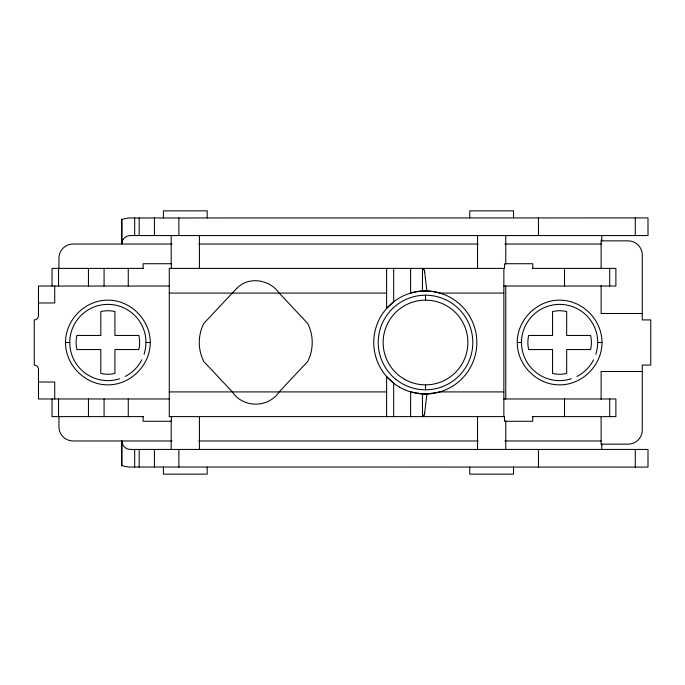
<?xml version="1.0" encoding="UTF-8"?>
<svg xmlns="http://www.w3.org/2000/svg" width="685" height="685" viewBox="0 0 685 685"><rect width="100%" height="100%" fill="white"/><g stroke="black" fill="none" stroke-linecap="round" stroke-linejoin="round"><path stroke-width="1.03" d="M121.776 465.672L121.776 440.969L121.776 465.672L128.523 467.024L648.001 467.084L648.001 449.437L130.244 449.437C126.168 449.488 122.409 446.243 121.87 442.193M503.86 391.914L439.916 391.914L426.909 394.003L424.674 412.918M121.87 242.807L121.776 244.031L121.776 219.328L128.523 217.976L648.001 217.916L648.001 235.563L130.244 235.563C126.168 235.512 122.409 238.757 121.87 242.807L121.776 219.328M119.652 378.754A38.12 38.12 0 0 1 70.589 350.429A38.12 38.12 0 0 1 103.889 304.594A38.12 38.12 0 0 1 145.991 342.5L145.52 348.459L144.124 354.282M571.401 378.754A38.12 38.12 0 0 1 522.338 350.429A38.12 38.12 0 0 1 555.638 304.594A38.12 38.12 0 0 1 597.74 342.5L597.269 348.459L595.873 354.282M65.52 342.5C65.375 319.835 85.205 300.004 107.87 300.15C130.535 300.004 150.366 319.835 150.22 342.5C150.366 365.165 130.535 384.996 107.87 384.85C85.205 384.996 65.375 365.165 65.52 342.5L69.759 342.5M517.278 342.5C517.124 319.835 536.954 300.004 559.619 300.15C582.284 300.004 602.124 319.835 601.969 342.5C602.124 365.165 582.284 384.996 559.619 384.85C536.954 384.996 517.124 365.165 517.278 342.5L521.508 342.5M601.13 268.623L601.13 240.855L601.781 239.947M503.86 293.086L439.916 293.086C430.42 290.269 420.11 290.26 410.615 293.111L410.615 268.383M422.559 416.608L422.405 393.943L410.615 391.888L410.615 416.617M426.909 394.003L424.717 394.021M601.13 240.855L628.162 240.855A14.12 14.12 0 0 1 642.282 254.974L642.282 319.912L650.75 319.912L650.75 365.088L642.282 365.088L642.282 430.026A14.12 14.12 0 0 1 628.162 444.145L601.13 444.145L601.13 416.377M172.063 244.031L73.072 244.031A14.12 14.12 0 0 0 58.953 258.151L58.953 268.477M198.813 244.031L478.079 244.031M504.828 244.031L601.13 244.031M143.507 268.383L52.034 268.383L52.034 286.03M532.622 268.383L615.883 268.383L615.883 286.03L503.86 286.03M169.281 286.03L38.488 286.03L38.488 315.674A4.238 4.238 0 0 1 34.25 319.912L34.25 365.088A4.238 4.238 0 0 1 38.488 369.326L38.488 398.97L169.281 398.97M169.281 293.086L386.614 293.086M38.488 302.975L54.723 302.975L54.723 286.03M642.282 313.49L601.13 313.49L601.13 285.705M145.991 342.5L150.22 342.5M597.74 342.5L601.969 342.5M642.282 371.51L601.13 371.51L601.13 399.295M38.488 382.024L54.723 382.024L54.723 398.97M169.281 391.914L386.614 391.914M503.86 398.97L615.883 398.97L615.883 416.617L532.622 416.617M143.507 416.617L52.034 416.617L52.034 398.97M172.063 440.969L73.072 440.969A14.12 14.12 0 0 1 58.953 426.849L58.953 416.523M198.813 440.969L478.079 440.969M504.828 440.969L601.13 440.969M424.632 394.021L422.405 393.943M422.559 268.392L422.405 291.056M601.13 444.145L601.781 445.053M424.674 272.082L426.909 290.997M635.286 217.916L635.286 235.563M635.286 449.437L635.286 467.084M609.693 268.383L609.693 286.03M609.693 398.97L609.693 416.617M601.781 235.563L601.781 240.855M601.781 444.145L601.781 449.437M564.508 268.383L564.508 286.03M564.508 398.97L564.508 416.617M538.444 217.916L538.444 235.563M538.444 449.437L538.444 467.084M532.733 268.383L532.733 263.725L504.494 263.725L504.494 268.383L169.281 268.383L169.281 416.617L504.494 416.617L504.494 421.275L532.733 421.275L532.733 416.617M513.527 217.916L513.527 210.86L469.764 210.86L469.764 217.916M513.527 467.084L513.527 474.14L469.764 474.14L469.764 467.084M505.77 235.563L505.77 264.153M505.77 286.03L505.77 398.97M505.77 420.847L505.77 449.437M503.86 268.383L503.86 416.617M477.531 235.563L477.531 268.383M477.531 416.617L477.531 449.437M425.513 295.209L425.513 300.15M425.513 384.85L425.513 389.791M393.678 268.383L393.678 301.82L386.614 308.455L386.614 268.383M393.678 416.617L393.678 383.18L386.614 376.544L386.614 416.617M207.187 217.916L207.187 210.86L163.424 210.86L163.424 217.916M207.187 467.084L207.187 474.14L163.424 474.14L163.424 467.084M199.421 235.563L199.421 268.383M199.421 416.617L199.421 449.437M178.871 217.916L178.871 235.563M178.871 449.437L178.871 467.084M171.327 268.383L171.327 263.725L143.096 263.725L143.096 268.383M171.327 416.617L171.327 421.275L143.096 421.275L143.096 416.617M171.19 235.563L171.19 264.153M171.19 420.847L171.19 449.437M154.425 217.916L154.425 235.563M154.425 449.437L154.425 467.084M139.166 217.916L139.166 235.563M139.166 449.437L139.166 467.084M134.68 217.916L134.68 235.563M134.68 449.437L134.68 467.084M128.266 268.383L128.266 286.03M128.266 398.97L128.266 416.617M104.077 268.383L104.077 286.03M104.077 398.97L104.077 416.617M88.442 268.383L88.442 286.03M88.442 398.97L88.442 416.617M58.55 268.383L58.55 286.03M58.55 398.97L58.55 416.617M593.587 359.805A38.12 38.12 0 0 1 576.924 376.459M141.829 359.805A38.12 38.12 0 0 1 125.175 376.459M423.63 268.88A23.23 5.814 -70.7 0 1 424.734 271.954M422.482 268.614A24.129 6.165 -72.7 0 1 423.167 269.993M424.734 413.046A23.23 5.814 70.7 0 1 423.63 416.12M423.167 415.007A24.129 6.165 72.7 0 1 422.482 416.386M236.787 288.334L203.813 323.44A42.35 42.35 0 0 0 203.813 361.56L232.335 391.914C243.072 408.243 268.357 408.166 279.163 391.914L307.685 361.56A42.35 42.35 0 0 0 307.685 323.44L279.163 293.086C269.753 279.463 248.664 275.927 236.787 288.334M100.815 335.444L76.9 335.444A31.767 31.767 0 0 0 76.9 349.555L100.815 349.555L100.815 373.471A31.767 31.767 0 0 0 114.926 373.471L114.926 349.555L138.841 349.555A31.767 31.767 0 0 0 138.841 335.444L114.926 335.444L114.926 311.529A31.767 31.767 0 0 0 100.815 311.529L100.815 335.444M552.564 335.444L528.657 335.444A31.767 31.767 0 0 0 528.657 349.555L552.564 349.555L552.564 373.471A31.767 31.767 0 0 0 566.683 373.471L566.683 349.555L590.59 349.555A31.767 31.767 0 0 0 590.59 335.444L566.683 335.444L566.683 311.529A31.767 31.767 0 0 0 552.564 311.529L552.564 335.444M404.33 379.182A42.35 42.35 0 0 0 467.864 342.5A42.35 42.35 0 0 0 404.33 305.818A42.35 42.35 0 0 0 404.33 379.182M395.75 379.25A47.291 47.291 0 0 0 472.222 349.898A47.291 47.291 0 0 0 408.56 298.352A47.291 47.291 0 0 0 395.75 379.25M399.535 387.128A51.529 51.529 0 0 0 476.828 342.5A51.529 51.529 0 0 0 399.535 297.872A51.529 51.529 0 0 0 399.535 387.128"/></g></svg>
